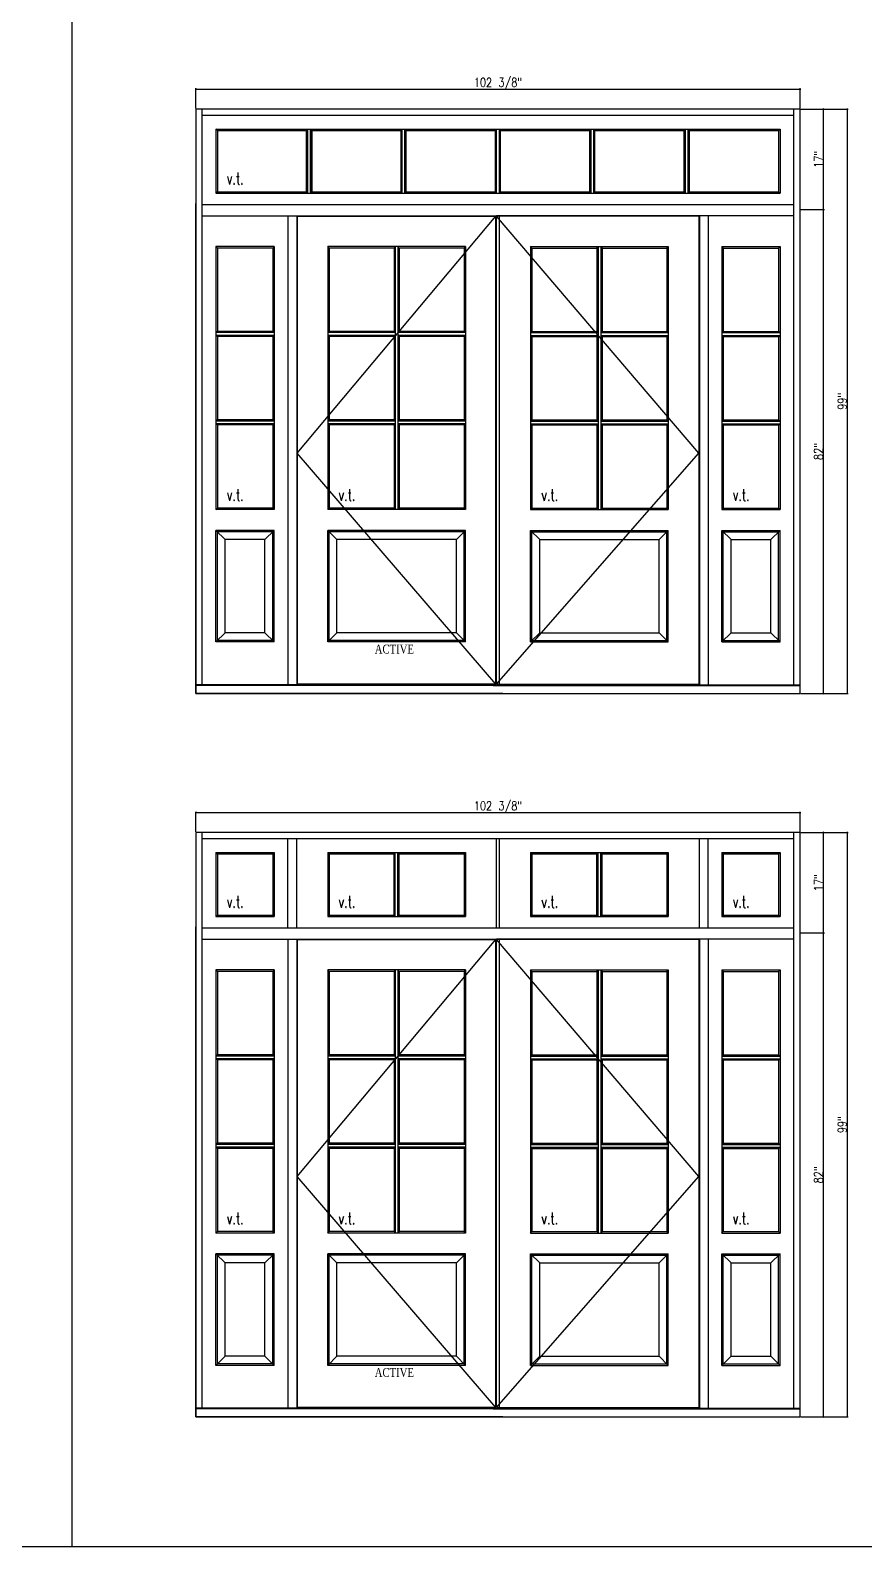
# Model space of a CAD drawing. Header units: inches. Extents: x 1985 to 11287, y 379 to 4336.
# Drawn here: x 8653 to 8794.3, y 3811.8 to 4068.7 of the extents above; entities that cross this region are included whole.
import ezdxf

# ---------------------------------------------------------------- set-up
doc = ezdxf.new("R2010")
doc.units = ezdxf.units.IN
doc.header["$MEASUREMENT"] = 0
doc.layers.get('0').update_dxf_attribs({"linetype": 'CONTINUOUS'})
doc.layers.get('Defpoints').update_dxf_attribs({"linetype": 'CONTINUOUS'})
for name, color, linetype in [('COTE1-1 99', 7, 'CONTINUOUS'), ('elevation 99', 7, 'CONTINUOUS'), ('opening side 99', 1, 'CONTINUOUS'), ('separation 99', 3, 'CONTINUOUS')]:
    doc.layers.add(name, color=color, linetype=linetype)
doc.styles.get("Standard").update_dxf_attribs({"font": 'txt.shx', "width": 0.8})
doc.styles.add('Times', font='times.ttf', dxfattribs={"width": 0.8})
doc.dimstyles.new('Elevation', dxfattribs={"dimscale": 2, "dimtxt": 0.75, "dimasz": 0.0625, "dimexe": 0.0625, "dimexo": 0.0625, "dimgap": 0.0625, "dimtad": 1, "dimdec": 5, "dimzin": 0, "dimdsep": 46, "dimlunit": 5, "dimtxsty": 'Standard', "dimblk1": 'OBLIQUE', "dimblk2": 'OBLIQUE', "dimsah": 1, "dimcen": 2, "dimdle": 0.0625, "dimclrd": 1, "dimclre": 1, "dimadec": 1, "dimazin": 0, "dimtfac": 0.375, "dimtdec": 5, "dimtmove": 0, "dimatfit": 3, "dimldrblk": 'OBLIQUE', "dimfxl": 1, "dimfrac": 2, "dimtolj": 1, "dimtzin": 0, "dimarcsym": 0})

# ---------------------------------------------------------------- blocks, each defined once
blk = doc.blocks.new('_OBLIQUE')
at = {"color": 0, "linetype": 'ByBlock'}
blk.add_line((-0.5, -0.5), (0.5, 0.5), dxfattribs=at)
blk = doc.blocks.new('*D411')
at = {"layer": 'COTE1-1 99', "color": 1, "lineweight": -2, "transparency": 16777216}
for p, q in [((8680.98, 4058.8), (8783.6, 4058.8)), ((8681.1, 4055.52), (8681.1, 4058.92)), ((8783.48, 4055.52), (8783.48, 4058.92))]:
    blk.add_line(p, q, dxfattribs=at)
at = {"layer": 'Defpoints', "color": 0, "transparency": 16777216}
for p in [(8783.48, 4058.8), (8681.1, 4055.39), (8783.48, 4055.39)]:
    blk.add_point(p, dxfattribs=at)
at = {"layer": 'COTE1-1 99', "color": 1, "lineweight": -2, "transparency": 16777216, "xscale": 0.125, "yscale": 0.125, "zscale": 0.125, "rotation": 180}
blk.add_blockref('_OBLIQUE', (8681.1, 4058.8), dxfattribs=at)
at = {"layer": 'COTE1-1 99', "color": 1, "lineweight": -2, "transparency": 16777216, "xscale": 0.125, "yscale": 0.125, "zscale": 0.125}
blk.add_blockref('_OBLIQUE', (8783.48, 4058.8), dxfattribs=at)
at = {"layer": 'COTE1-1 99', "color": 0, "transparency": 16777216, "insert": (8732.29, 4059.67), "char_height": 1.5, "attachment_point": 5}
blk.add_mtext('\\A1;102 3/8"', dxfattribs=at)
blk = doc.blocks.new('*D412')
at = {"layer": 'COTE1-1 99', "color": 1, "lineweight": -2, "transparency": 16777216}
for p, q in [((8783.6, 4055.39), (8787.6, 4055.39)), ((8787.48, 4038.27), (8787.48, 4055.52)), ((8783.6, 4038.39), (8787.6, 4038.39))]:
    blk.add_line(p, q, dxfattribs=at)
at = {"layer": 'Defpoints', "color": 0, "transparency": 16777216}
for p in [(8783.48, 4055.39), (8787.48, 4055.39), (8783.48, 4038.39)]:
    blk.add_point(p, dxfattribs=at)
at = {"layer": 'COTE1-1 99', "color": 1, "lineweight": -2, "transparency": 16777216, "xscale": 0.125, "yscale": 0.125, "zscale": 0.125}
for p, rotation in [((8787.48, 4055.39), 90), ((8787.48, 4038.39), 270)]:
    blk.add_blockref('_OBLIQUE', p, dxfattribs=dict(at, rotation=rotation))
at = {"layer": 'COTE1-1 99', "color": 0, "transparency": 16777216, "insert": (8786.6, 4046.89), "char_height": 1.5, "attachment_point": 5, "rotation": 90}
blk.add_mtext('\\A1;17"', dxfattribs=at)
blk = doc.blocks.new('*D413')
at = {"layer": 'COTE1-1 99', "color": 1, "lineweight": -2, "transparency": 16777216}
for p, q in [((8783.6, 4038.39), (8787.6, 4038.39)), ((8787.48, 3956.27), (8787.48, 4038.52)), ((8783.6, 3956.39), (8787.6, 3956.39))]:
    blk.add_line(p, q, dxfattribs=at)
at = {"layer": 'Defpoints', "color": 0, "transparency": 16777216}
for p in [(8783.48, 4038.39), (8787.48, 4038.39), (8783.48, 3956.39)]:
    blk.add_point(p, dxfattribs=at)
at = {"layer": 'COTE1-1 99', "color": 1, "lineweight": -2, "transparency": 16777216, "xscale": 0.125, "yscale": 0.125, "zscale": 0.125}
for p, rotation in [((8787.48, 4038.39), 90), ((8787.48, 3956.39), 270)]:
    blk.add_blockref('_OBLIQUE', p, dxfattribs=dict(at, rotation=rotation))
at = {"layer": 'COTE1-1 99', "color": 0, "transparency": 16777216, "insert": (8786.6, 3997.39), "char_height": 1.5, "attachment_point": 5, "rotation": 90}
blk.add_mtext('\\A1;82"', dxfattribs=at)
blk = doc.blocks.new('*D414')
at = {"layer": 'COTE1-1 99', "color": 1, "lineweight": -2, "transparency": 16777216}
for p, q in [((8783.6, 4055.39), (8791.62, 4055.39)), ((8791.5, 3956.27), (8791.5, 4055.52)), ((8783.6, 3956.39), (8791.62, 3956.39))]:
    blk.add_line(p, q, dxfattribs=at)
at = {"layer": 'Defpoints', "color": 0, "transparency": 16777216}
for p in [(8783.48, 4055.39), (8791.5, 4055.39), (8783.48, 3956.39)]:
    blk.add_point(p, dxfattribs=at)
at = {"layer": 'COTE1-1 99', "color": 1, "lineweight": -2, "transparency": 16777216, "xscale": 0.125, "yscale": 0.125, "zscale": 0.125}
for p, rotation in [((8791.5, 4055.39), 90), ((8791.5, 3956.39), 270)]:
    blk.add_blockref('_OBLIQUE', p, dxfattribs=dict(at, rotation=rotation))
at = {"layer": 'COTE1-1 99', "color": 0, "transparency": 16777216, "insert": (8790.62, 4005.89), "char_height": 1.5, "attachment_point": 5, "rotation": 90}
blk.add_mtext('\\A1;99"', dxfattribs=at)
blk = doc.blocks.new('*D491')
at = {"layer": 'COTE1-1 99', "color": 1, "lineweight": -2, "transparency": 16777216}
for p, q in [((8680.98, 3936.23), (8783.6, 3936.23)), ((8681.1, 3932.95), (8681.1, 3936.35)), ((8783.48, 3932.95), (8783.48, 3936.35))]:
    blk.add_line(p, q, dxfattribs=at)
at = {"layer": 'Defpoints', "color": 0, "transparency": 16777216}
for p in [(8783.48, 3936.23), (8681.1, 3932.82), (8783.48, 3932.82)]:
    blk.add_point(p, dxfattribs=at)
at = {"layer": 'COTE1-1 99', "color": 1, "lineweight": -2, "transparency": 16777216, "xscale": 0.125, "yscale": 0.125, "zscale": 0.125, "rotation": 180}
blk.add_blockref('_OBLIQUE', (8681.1, 3936.23), dxfattribs=at)
at = {"layer": 'COTE1-1 99', "color": 1, "lineweight": -2, "transparency": 16777216, "xscale": 0.125, "yscale": 0.125, "zscale": 0.125}
blk.add_blockref('_OBLIQUE', (8783.48, 3936.23), dxfattribs=at)
at = {"layer": 'COTE1-1 99', "color": 0, "transparency": 16777216, "insert": (8732.29, 3937.1), "char_height": 1.5, "attachment_point": 5}
blk.add_mtext('\\A1;102 3/8"', dxfattribs=at)
blk = doc.blocks.new('*D492')
at = {"layer": 'COTE1-1 99', "color": 1, "lineweight": -2, "transparency": 16777216}
for p, q in [((8783.6, 3932.82), (8787.6, 3932.82)), ((8787.48, 3915.7), (8787.48, 3932.95)), ((8783.6, 3915.82), (8787.6, 3915.82))]:
    blk.add_line(p, q, dxfattribs=at)
at = {"layer": 'Defpoints', "color": 0, "transparency": 16777216}
for p in [(8783.48, 3932.82), (8787.48, 3932.82), (8783.48, 3915.82)]:
    blk.add_point(p, dxfattribs=at)
at = {"layer": 'COTE1-1 99', "color": 1, "lineweight": -2, "transparency": 16777216, "xscale": 0.125, "yscale": 0.125, "zscale": 0.125}
for p, rotation in [((8787.48, 3932.82), 90), ((8787.48, 3915.82), 270)]:
    blk.add_blockref('_OBLIQUE', p, dxfattribs=dict(at, rotation=rotation))
at = {"layer": 'COTE1-1 99', "color": 0, "transparency": 16777216, "insert": (8786.6, 3924.32), "char_height": 1.5, "attachment_point": 5, "rotation": 90}
blk.add_mtext('\\A1;17"', dxfattribs=at)
blk = doc.blocks.new('*D493')
at = {"layer": 'COTE1-1 99', "color": 1, "lineweight": -2, "transparency": 16777216}
for p, q in [((8783.6, 3915.82), (8787.6, 3915.82)), ((8787.48, 3833.7), (8787.48, 3915.95)), ((8783.6, 3833.82), (8787.6, 3833.82))]:
    blk.add_line(p, q, dxfattribs=at)
at = {"layer": 'Defpoints', "color": 0, "transparency": 16777216}
for p in [(8783.48, 3915.82), (8787.48, 3915.82), (8783.48, 3833.82)]:
    blk.add_point(p, dxfattribs=at)
at = {"layer": 'COTE1-1 99', "color": 1, "lineweight": -2, "transparency": 16777216, "xscale": 0.125, "yscale": 0.125, "zscale": 0.125}
for p, rotation in [((8787.48, 3915.82), 90), ((8787.48, 3833.82), 270)]:
    blk.add_blockref('_OBLIQUE', p, dxfattribs=dict(at, rotation=rotation))
at = {"layer": 'COTE1-1 99', "color": 0, "transparency": 16777216, "insert": (8786.6, 3874.82), "char_height": 1.5, "attachment_point": 5, "rotation": 90}
blk.add_mtext('\\A1;82"', dxfattribs=at)
blk = doc.blocks.new('*D494')
at = {"layer": 'COTE1-1 99', "color": 1, "lineweight": -2, "transparency": 16777216}
for p, q in [((8783.6, 3932.82), (8791.62, 3932.82)), ((8791.5, 3833.7), (8791.5, 3932.95)), ((8783.6, 3833.82), (8791.62, 3833.82))]:
    blk.add_line(p, q, dxfattribs=at)
at = {"layer": 'Defpoints', "color": 0, "transparency": 16777216}
for p in [(8783.48, 3932.82), (8791.5, 3932.82), (8783.48, 3833.82)]:
    blk.add_point(p, dxfattribs=at)
at = {"layer": 'COTE1-1 99', "color": 1, "lineweight": -2, "transparency": 16777216, "xscale": 0.125, "yscale": 0.125, "zscale": 0.125}
for p, rotation in [((8791.5, 3932.82), 90), ((8791.5, 3833.82), 270)]:
    blk.add_blockref('_OBLIQUE', p, dxfattribs=dict(at, rotation=rotation))
at = {"layer": 'COTE1-1 99', "color": 0, "transparency": 16777216, "insert": (8790.62, 3883.32), "char_height": 1.5, "attachment_point": 5, "rotation": 90}
blk.add_mtext('\\A1;99"', dxfattribs=at)

msp = doc.modelspace()

# ---------------------------------------------------------------- linework, layer by layer
at = {"layer": 'elevation 99'}
for p, q in [((8681.10013, 4055.391934), (8681.10013, 3956.391934)), ((8783.47513, 4055.391934), (8681.10013, 4055.391934)), ((8682.16263, 3957.851463), (8682.16263, 4055.391934)), ((8782.41263, 4054.329434), (8682.16263, 4054.329434)), ((8782.41263, 3957.851463), (8782.41263, 4055.391934)), ((8783.47513, 3956.391934), (8783.47513, 4055.391934)), ((8684.724897, 4051.766912), (8684.483826, 4052.007983)), ((8684.483826, 4052.007983), (8700.521289, 4052.007983)), ((8684.483826, 4052.007983), (8684.483826, 4041.150858)), ((8684.724897, 4051.766912), (8695.13128, 4051.766912)), ((8684.724897, 4051.766912), (8684.724897, 4041.391929)), ((8695.13128, 4051.766912), (8699.850489, 4051.766912)), ((8699.850489, 4051.766912), (8700.054689, 4052.007983)), ((8699.850489, 4041.391929), (8699.850489, 4051.766912)), ((8700.054689, 4041.150858), (8700.054689, 4052.007983)), ((8700.484417, 4052.007983), (8711.341443, 4052.007983)), ((8700.521289, 4052.007983), (8700.725489, 4051.766912)), ((8700.521289, 4041.150858), (8700.521289, 4052.007983)), ((8700.725489, 4051.766912), (8700.725489, 4041.391929)), ((8700.725489, 4051.766912), (8711.100372, 4051.766912)), ((8700.725489, 4041.391929), (8700.725489, 4051.766912)), ((8711.100372, 4051.766912), (8715.85058, 4051.766912)), ((8711.341443, 4052.007983), (8752.640317, 4052.007983)), ((8715.85058, 4051.766912), (8716.05478, 4052.007983)), ((8715.85058, 4041.391929), (8715.85058, 4051.766912)), ((8716.05478, 4041.150858), (8716.05478, 4052.007983)), ((8716.52138, 4041.150858), (8716.52138, 4052.007983)), ((8716.52138, 4052.007983), (8716.72558, 4051.766912)), ((8716.72558, 4041.391929), (8716.72558, 4051.766912)), ((8716.72558, 4051.766912), (8731.85013, 4051.766912)), ((8731.85013, 4051.766912), (8732.05433, 4052.007983)), ((8731.85013, 4041.391929), (8731.85013, 4051.766912)), ((8732.05433, 4041.150858), (8732.05433, 4052.007983)), ((8732.72513, 4051.766912), (8732.52093, 4052.007983)), ((8732.52093, 4041.150858), (8732.52093, 4052.007983)), ((8732.72513, 4051.766912), (8747.85018, 4051.766912)), ((8732.72513, 4041.391929), (8732.72513, 4051.766912)), ((8747.85018, 4051.766912), (8748.05438, 4052.007983)), ((8747.85018, 4041.391929), (8747.85018, 4051.766912)), ((8748.05438, 4041.150858), (8748.05438, 4052.007983)), ((8748.52098, 4041.150858), (8748.52098, 4052.007983)), ((8748.72518, 4051.766912), (8748.52098, 4052.007983)), ((8748.72518, 4041.391929), (8748.72518, 4051.766912)), ((8748.72518, 4051.766912), (8752.881389, 4051.766912)), ((8752.640317, 4052.007983), (8764.091343, 4052.007983)), ((8752.881389, 4051.766912), (8763.850272, 4051.766912)), ((8763.850272, 4051.766912), (8764.054472, 4052.007983)), ((8763.850272, 4051.766912), (8763.850272, 4041.391929)), ((8763.850272, 4041.391929), (8763.850272, 4051.766912)), ((8764.054472, 4041.150858), (8764.054472, 4052.007983)), ((8764.091343, 4052.007983), (8780.091435, 4052.007983)), ((8764.725272, 4051.766912), (8764.521072, 4052.007983)), ((8764.521072, 4041.150858), (8764.521072, 4052.007983)), ((8764.725272, 4051.766912), (8768.94398, 4051.766912)), ((8764.725272, 4041.391929), (8764.725272, 4051.766912)), ((8768.94398, 4051.766912), (8779.850363, 4051.766912)), ((8779.850363, 4051.766912), (8780.091435, 4052.007983)), ((8779.850363, 4051.766912), (8779.850363, 4041.391929)), ((8780.091435, 4052.007983), (8780.091435, 4041.150858)), ((8681.10013, 3956.391934), (8681.10013, 4039.391934)), ((8682.16263, 4039.226471), (8782.41263, 4039.226471)), ((8684.724897, 4041.391929), (8684.483826, 4041.150858)), ((8684.483826, 4041.150858), (8700.521289, 4041.150858)), ((8684.724897, 4041.391929), (8695.13128, 4041.391929)), ((8695.13128, 4041.391929), (8699.850489, 4041.391929)), ((8699.850489, 4041.391929), (8700.054689, 4041.150858)), ((8700.484417, 4041.150858), (8711.341443, 4041.150858)), ((8700.521289, 4041.150858), (8700.725489, 4041.391929)), ((8700.725489, 4041.391929), (8711.100372, 4041.391929)), ((8711.100372, 4041.391929), (8715.85058, 4041.391929)), ((8711.341443, 4041.150858), (8752.640317, 4041.150858)), ((8715.85058, 4041.391929), (8716.05478, 4041.150858)), ((8716.52138, 4041.150858), (8716.72558, 4041.391929)), ((8716.72558, 4041.391929), (8731.85013, 4041.391929)), ((8731.85013, 4041.391929), (8732.05433, 4041.150858)), ((8732.52093, 4041.150858), (8732.72513, 4041.391929)), ((8732.72513, 4041.391929), (8747.85018, 4041.391929)), ((8747.85018, 4041.391929), (8748.05438, 4041.150858)), ((8748.52098, 4041.150858), (8748.72518, 4041.391929)), ((8748.72518, 4041.391929), (8752.881389, 4041.391929)), ((8752.640317, 4041.150858), (8764.091343, 4041.150858)), ((8752.881389, 4041.391929), (8763.850272, 4041.391929)), ((8763.850272, 4041.391929), (8764.054472, 4041.150858)), ((8764.091343, 4041.150858), (8780.091435, 4041.150858)), ((8764.521072, 4041.150858), (8764.725272, 4041.391929)), ((8764.725272, 4041.391929), (8768.94398, 4041.391929)), ((8768.94398, 4041.391929), (8779.850363, 4041.391929)), ((8779.850363, 4041.391929), (8780.091435, 4041.150858)), ((8682.16263, 4037.329434), (8696.10013, 4037.329434)), ((8696.10013, 4037.329434), (8732.03763, 4037.329434)), ((8696.66263, 4037.329434), (8696.66263, 3957.851463)), ((8698.16263, 4037.329434), (8698.16263, 3957.851463)), ((8698.25633, 4037.235734), (8731.94393, 4037.235734)), ((8698.25633, 4037.235734), (8698.25633, 3957.982405)), ((8731.94393, 3957.982455), (8731.94393, 4037.235734)), ((8768.47513, 4037.329434), (8732.03763, 4037.329434)), ((8766.31893, 4037.235734), (8732.03768, 4037.235734)), ((8732.03768, 3957.982455), (8732.03768, 4037.235734)), ((8732.53768, 3957.982455), (8732.53768, 4037.235734)), ((8766.31893, 4037.235734), (8766.31893, 3957.982405)), ((8766.41263, 4037.329434), (8766.41263, 3957.851463)), ((8767.91263, 4037.329434), (8767.91263, 3957.851463)), ((8782.41263, 4037.329434), (8768.47513, 4037.329434)), ((8684.484017, 4032.097257), (8684.484017, 3987.530262)), ((8694.341243, 4032.097257), (8684.484017, 4032.097257)), ((8684.725089, 4031.829385), (8684.484017, 4032.097257)), ((8684.725089, 4031.829385), (8684.725089, 4017.725885)), ((8694.100172, 4031.829385), (8684.725089, 4031.829385)), ((8694.341243, 4032.097257), (8694.100172, 4031.829385)), ((8694.100172, 4031.829385), (8694.100172, 4017.725885)), ((8694.341243, 4032.097257), (8694.341243, 3987.530262)), ((8703.662615, 4031.829385), (8703.421544, 4032.097257)), ((8726.778717, 4032.097257), (8703.421544, 4032.097257)), ((8703.421544, 4032.097257), (8703.421544, 3987.530262)), ((8714.66263, 4031.829385), (8703.662615, 4031.829385)), ((8703.662615, 4031.829385), (8703.662615, 4017.725885)), ((8714.86683, 4032.097257), (8714.66263, 4031.829385)), ((8714.66263, 4031.829385), (8714.66263, 4017.725885)), ((8714.86683, 4032.097257), (8714.86683, 3987.530262)), ((8715.53763, 4031.829385), (8715.33343, 4032.097257)), ((8715.33343, 4032.097257), (8715.33343, 3987.530262)), ((8715.53763, 4031.829385), (8715.53763, 4017.725885)), ((8726.537645, 4031.829385), (8715.53763, 4031.829385)), ((8726.537645, 4031.829385), (8726.778717, 4032.097257)), ((8726.537645, 4031.829385), (8726.537645, 4017.725885)), ((8726.778717, 4032.097257), (8726.778717, 3987.530262)), ((8737.796544, 4032.097257), (8737.796544, 3987.530262)), ((8737.796544, 4032.097257), (8761.153717, 4032.097257)), ((8738.037615, 4031.829385), (8737.796544, 4032.097257)), ((8738.037615, 4031.829385), (8738.037615, 4017.725885)), ((8738.037615, 4031.829385), (8749.03763, 4031.829385)), ((8749.03763, 4031.829385), (8749.24183, 4032.097257)), ((8749.03763, 4031.829385), (8749.03763, 4017.725885)), ((8749.24183, 4032.097257), (8749.24183, 3987.530262)), ((8749.70843, 4032.097257), (8749.70843, 3987.530262)), ((8749.70843, 4032.097257), (8749.91263, 4031.829385)), ((8749.91263, 4031.829385), (8749.91263, 4017.725885)), ((8749.91263, 4031.829385), (8760.912645, 4031.829385)), ((8760.912645, 4031.829385), (8761.153717, 4032.097257)), ((8760.912645, 4031.829385), (8760.912645, 4017.725885)), ((8761.153717, 4032.097257), (8761.153717, 3987.530262)), ((8770.234017, 4032.097257), (8770.475089, 4031.829385)), ((8770.234017, 4032.097257), (8780.091243, 4032.097257)), ((8770.234017, 4032.097257), (8770.234017, 3987.530262)), ((8770.475089, 4031.829385), (8779.850172, 4031.829385)), ((8770.475089, 4031.829385), (8770.475089, 4017.725885)), ((8779.850172, 4031.829385), (8780.091243, 4032.097257)), ((8779.850172, 4031.829385), (8779.850172, 4017.725885)), ((8780.091243, 4032.097257), (8780.091243, 3987.530262)), ((8684.725089, 4017.725885), (8684.484017, 4017.521685)), ((8694.341243, 4017.521685), (8684.484017, 4017.521685)), ((8694.341243, 4017.055085), (8684.484017, 4017.055085)), ((8684.725089, 4016.850885), (8684.484017, 4017.055085)), ((8694.100172, 4017.725885), (8684.725089, 4017.725885)), ((8694.100172, 4016.850885), (8684.725089, 4016.850885)), ((8684.725089, 4016.850885), (8684.725089, 4002.747385)), ((8694.100172, 4017.725885), (8694.341243, 4017.521685)), ((8694.341243, 4017.055085), (8694.100172, 4016.850885)), ((8694.100172, 4016.850885), (8694.100172, 4002.747385)), ((8703.662615, 4017.725885), (8703.421544, 4017.521685)), ((8714.86683, 4017.521685), (8703.421544, 4017.521685)), ((8714.86683, 4017.055085), (8703.421544, 4017.055085)), ((8703.662615, 4016.850885), (8703.421544, 4017.055085)), ((8714.66263, 4017.725885), (8703.662615, 4017.725885)), ((8714.66263, 4016.850885), (8703.662615, 4016.850885)), ((8703.662615, 4016.850885), (8703.662615, 4002.747385)), ((8714.66263, 4017.725885), (8714.86683, 4017.521685)), ((8714.66263, 4016.850885), (8714.86683, 4017.055085)), ((8714.66263, 4016.850885), (8714.66263, 4002.747385)), ((8715.53763, 4017.725885), (8715.33343, 4017.521685)), ((8726.778717, 4017.521685), (8715.33343, 4017.521685)), ((8715.53763, 4016.850885), (8715.33343, 4017.055085)), ((8726.778717, 4017.055085), (8715.33343, 4017.055085)), ((8726.537645, 4017.725885), (8715.53763, 4017.725885)), ((8715.53763, 4016.850885), (8715.53763, 4002.747385)), ((8726.537645, 4016.850885), (8715.53763, 4016.850885)), ((8726.537645, 4017.725885), (8726.778717, 4017.521685)), ((8726.537645, 4016.850885), (8726.778717, 4017.055085)), ((8726.537645, 4016.850885), (8726.537645, 4002.747385)), ((8738.037615, 4017.725885), (8737.796544, 4017.521685)), ((8737.796544, 4017.521685), (8749.24183, 4017.521685)), ((8737.796544, 4017.055085), (8749.24183, 4017.055085)), ((8738.037615, 4016.850885), (8737.796544, 4017.055085)), ((8738.037615, 4017.725885), (8749.03763, 4017.725885)), ((8738.037615, 4016.850885), (8749.03763, 4016.850885)), ((8738.037615, 4016.850885), (8738.037615, 4002.747385)), ((8749.03763, 4017.725885), (8749.24183, 4017.521685)), ((8749.03763, 4016.850885), (8749.24183, 4017.055085)), ((8749.03763, 4016.850885), (8749.03763, 4002.747385)), ((8749.91263, 4017.725885), (8749.70843, 4017.521685)), ((8749.70843, 4017.521685), (8761.153717, 4017.521685)), ((8749.91263, 4016.850885), (8749.70843, 4017.055085)), ((8749.70843, 4017.055085), (8761.153717, 4017.055085)), ((8749.91263, 4017.725885), (8760.912645, 4017.725885)), ((8749.91263, 4016.850885), (8760.912645, 4016.850885)), ((8749.91263, 4016.850885), (8749.91263, 4002.747385)), ((8760.912645, 4017.725885), (8761.153717, 4017.521685)), ((8760.912645, 4016.850885), (8761.153717, 4017.055085)), ((8760.912645, 4016.850885), (8760.912645, 4002.747385)), ((8770.475089, 4017.725885), (8770.234017, 4017.521685)), ((8770.234017, 4017.521685), (8780.091243, 4017.521685)), ((8770.234017, 4017.055085), (8770.475089, 4016.850885)), ((8770.234017, 4017.055085), (8780.091243, 4017.055085)), ((8770.475089, 4017.725885), (8779.850172, 4017.725885)), ((8770.475089, 4016.850885), (8770.475089, 4002.747385)), ((8770.475089, 4016.850885), (8779.850172, 4016.850885)), ((8779.850172, 4017.725885), (8780.091243, 4017.521685)), ((8779.850172, 4016.850885), (8780.091243, 4017.055085)), ((8779.850172, 4016.850885), (8779.850172, 4002.747385)), ((8684.725089, 4002.747385), (8684.484017, 4002.543185)), ((8694.341243, 4002.543185), (8684.484017, 4002.543185)), ((8694.341243, 4002.081034), (8684.484017, 4002.081034)), ((8684.725089, 4001.876834), (8684.484017, 4002.081034)), ((8694.100172, 4002.747385), (8684.725089, 4002.747385)), ((8694.100172, 4001.876834), (8684.725089, 4001.876834)), ((8684.725089, 4001.876834), (8684.725089, 3987.771334)), ((8694.341243, 4002.543185), (8694.100172, 4002.747385)), ((8694.100172, 4001.876834), (8694.341243, 4002.081034)), ((8694.100172, 4001.876834), (8694.100172, 3987.771334)), ((8703.662615, 4002.747385), (8703.421544, 4002.543185)), ((8714.86683, 4002.543185), (8703.421544, 4002.543185)), ((8714.86683, 4002.081034), (8703.421544, 4002.081034)), ((8703.662615, 4001.876834), (8703.421544, 4002.081034)), ((8714.66263, 4002.747385), (8703.662615, 4002.747385)), ((8714.66263, 4001.876834), (8703.662615, 4001.876834)), ((8703.662615, 4001.876834), (8703.662615, 3987.771334)), ((8714.66263, 4001.876834), (8714.66263, 3987.771334)), ((8726.778717, 4002.543185), (8715.33343, 4002.543185)), ((8726.778717, 4002.081034), (8715.33343, 4002.081034)), ((8726.537645, 4002.747385), (8715.53763, 4002.747385)), ((8715.53763, 4001.876834), (8715.53763, 3987.771334)), ((8726.537645, 4001.876834), (8715.53763, 4001.876834)), ((8726.537645, 4002.747385), (8726.778717, 4002.543185)), ((8726.537645, 4001.876834), (8726.537645, 3987.771334)), ((8738.037615, 4002.747385), (8737.796544, 4002.543185)), ((8737.796544, 4002.543185), (8749.24183, 4002.543185)), ((8737.796544, 4002.081034), (8749.24183, 4002.081034)), ((8738.037615, 4002.747385), (8749.03763, 4002.747385)), ((8738.037615, 4001.876834), (8749.03763, 4001.876834)), ((8738.037615, 4001.876834), (8738.037615, 3987.771334)), ((8749.03763, 4001.876834), (8749.03763, 3987.771334)), ((8749.70843, 4002.543185), (8761.153717, 4002.543185)), ((8749.70843, 4002.081034), (8761.153717, 4002.081034)), ((8749.91263, 4002.747385), (8760.912645, 4002.747385)), ((8749.91263, 4001.876834), (8749.91263, 3987.771334)), ((8749.91263, 4001.876834), (8760.912645, 4001.876834)), ((8760.912645, 4002.747385), (8761.153717, 4002.543185)), ((8760.912645, 4001.876834), (8761.153717, 4002.081034)), ((8760.912645, 4001.876834), (8760.912645, 3987.771334)), ((8770.234017, 4002.543185), (8770.475089, 4002.747385)), ((8770.234017, 4002.543185), (8780.091243, 4002.543185)), ((8770.475089, 4001.876834), (8770.234017, 4002.081034)), ((8770.234017, 4002.081034), (8780.091243, 4002.081034)), ((8770.475089, 4002.747385), (8779.850172, 4002.747385)), ((8770.475089, 4001.876834), (8770.475089, 3987.771334)), ((8770.475089, 4001.876834), (8779.850172, 4001.876834)), ((8779.850172, 4002.747385), (8780.091243, 4002.543185)), ((8779.850172, 4001.876834), (8780.091243, 4002.081034)), ((8779.850172, 4001.876834), (8779.850172, 3987.771334)), ((8684.484017, 3987.530262), (8684.725089, 3987.771334)), ((8694.341243, 3987.530262), (8684.484017, 3987.530262)), ((8694.100172, 3987.771334), (8684.725089, 3987.771334)), ((8694.341243, 3987.530262), (8694.100172, 3987.771334)), ((8703.421544, 3987.530262), (8703.662615, 3987.771334)), ((8726.778717, 3987.530262), (8703.421544, 3987.530262)), ((8714.66263, 3987.771334), (8703.662615, 3987.771334)), ((8714.66263, 3987.771334), (8714.86683, 3987.530262)), ((8715.53763, 3987.771334), (8715.33343, 3987.530262)), ((8726.537645, 3987.771334), (8715.53763, 3987.771334)), ((8726.778717, 3987.530262), (8726.537645, 3987.771334)), ((8737.796544, 3987.530262), (8738.037615, 3987.771334)), ((8737.796544, 3987.530262), (8761.153717, 3987.530262)), ((8738.037615, 3987.771334), (8749.03763, 3987.771334)), ((8749.03763, 3987.771334), (8749.24183, 3987.530262)), ((8749.91263, 3987.771334), (8749.70843, 3987.530262)), ((8749.91263, 3987.771334), (8760.912645, 3987.771334)), ((8761.153717, 3987.530262), (8760.912645, 3987.771334)), ((8770.234017, 3987.530262), (8770.475089, 3987.771334)), ((8770.234017, 3987.530262), (8780.091243, 3987.530262)), ((8770.475089, 3987.771334), (8779.850172, 3987.771334)), ((8780.091243, 3987.530262), (8779.850172, 3987.771334)), ((8684.484017, 3965.110348), (8684.484017, 3984.012405)), ((8686.037589, 3982.458784), (8684.484017, 3984.012405)), ((8694.341243, 3984.012405), (8684.484017, 3984.012405)), ((8684.725089, 3965.351419), (8684.725089, 3983.771284)), ((8694.100172, 3983.771284), (8684.725089, 3983.771284)), ((8686.037589, 3966.663919), (8686.037589, 3982.458784)), ((8692.787672, 3982.458784), (8686.037589, 3982.458784)), ((8692.787672, 3982.458784), (8694.341243, 3984.012405)), ((8692.787672, 3966.663919), (8692.787672, 3982.458784)), ((8694.100172, 3965.351419), (8694.100172, 3983.771284)), ((8694.341243, 3965.110348), (8694.341243, 3984.012405)), ((8726.778776, 3984.012405), (8703.4215, 3984.012405)), ((8703.4215, 3965.110348), (8703.4215, 3984.012405)), ((8703.4215, 3984.012405), (8704.975071, 3982.458784)), ((8726.537704, 3983.771284), (8703.662571, 3983.771284)), ((8703.662571, 3965.351419), (8703.662571, 3983.771284)), ((8725.225204, 3982.458784), (8704.975071, 3982.458784)), ((8704.975071, 3966.663919), (8704.975071, 3982.458784)), ((8725.225204, 3982.458784), (8726.778776, 3984.012405)), ((8725.225204, 3966.663919), (8725.225204, 3982.458784)), ((8726.537704, 3965.351419), (8726.537704, 3983.771284)), ((8726.778776, 3965.110348), (8726.778776, 3984.012405)), ((8739.350056, 3982.458784), (8737.796485, 3984.012405)), ((8737.796485, 3965.110348), (8737.796485, 3984.012405)), ((8737.796485, 3984.012405), (8761.153761, 3984.012405)), ((8738.037556, 3965.351419), (8738.037556, 3983.771284)), ((8738.037556, 3983.771284), (8760.912689, 3983.771284)), ((8739.350056, 3966.663919), (8739.350056, 3982.458784)), ((8739.350056, 3982.458784), (8759.600189, 3982.458784)), ((8761.153761, 3984.012405), (8759.600189, 3982.458784)), ((8759.600189, 3966.663919), (8759.600189, 3982.458784)), ((8760.912689, 3965.351419), (8760.912689, 3983.771284)), ((8761.153761, 3965.110348), (8761.153761, 3984.012405)), ((8770.234017, 3984.012405), (8780.091243, 3984.012405)), ((8771.787589, 3982.458784), (8770.234017, 3984.012405)), ((8770.234017, 3965.110348), (8770.234017, 3984.012405)), ((8770.475089, 3983.771284), (8779.850172, 3983.771284)), ((8770.475089, 3965.351419), (8770.475089, 3983.771284)), ((8771.787589, 3982.458784), (8778.537672, 3982.458784)), ((8771.787589, 3966.663919), (8771.787589, 3982.458784)), ((8778.537672, 3982.458784), (8780.091243, 3984.012405)), ((8778.537672, 3966.663919), (8778.537672, 3982.458784)), ((8779.850172, 3965.351419), (8779.850172, 3983.771284)), ((8780.091243, 3965.110348), (8780.091243, 3984.012405)), ((8686.037589, 3966.663919), (8684.484017, 3965.110348)), ((8694.341243, 3965.110348), (8684.484017, 3965.110348)), ((8694.100172, 3965.351419), (8684.725089, 3965.351419)), ((8692.787672, 3966.663919), (8686.037589, 3966.663919)), ((8694.341243, 3965.110348), (8692.787672, 3966.663919)), ((8703.4215, 3965.110348), (8704.975071, 3966.663919)), ((8726.778776, 3965.110348), (8703.4215, 3965.110348)), ((8726.537704, 3965.351419), (8703.662571, 3965.351419)), ((8725.225204, 3966.663919), (8704.975071, 3966.663919)), ((8726.778776, 3965.110348), (8725.225204, 3966.663919)), ((8737.796485, 3965.110348), (8739.350056, 3966.663919)), ((8737.796485, 3965.110348), (8761.153761, 3965.110348)), ((8738.037556, 3965.351419), (8760.912689, 3965.351419)), ((8739.350056, 3966.663919), (8759.600189, 3966.663919)), ((8761.153761, 3965.110348), (8759.600189, 3966.663919)), ((8770.234017, 3965.110348), (8771.787589, 3966.663919)), ((8770.234017, 3965.110348), (8780.091243, 3965.110348)), ((8770.475089, 3965.351419), (8779.850172, 3965.351419)), ((8771.787589, 3966.663919), (8778.537672, 3966.663919)), ((8778.537672, 3966.663919), (8780.091243, 3965.110348)), ((8682.16263, 3957.851463), (8681.10013, 3957.851463)), ((8733.10013, 3957.735634), (8681.10013, 3957.735634)), ((8698.16263, 3957.851463), (8682.16263, 3957.851463)), ((8731.94393, 3957.982405), (8698.25633, 3957.982405)), ((8731.47513, 3957.735634), (8783.47513, 3957.735634)), ((8732.03768, 3957.982405), (8766.31893, 3957.982405)), ((8766.41263, 3957.851463), (8782.41263, 3957.851463)), ((8782.41263, 3957.851463), (8783.47513, 3957.851463)), ((8733.10013, 3956.391934), (8681.10013, 3956.391934)), ((8681.10013, 3956.391934), (8783.47513, 3956.391934)), ((8681.10013, 3956.391934), (8783.47513, 3956.391934)), ((8731.47513, 3956.391934), (8783.47513, 3956.391934)), ((8681.10013, 3932.821778), (8681.10013, 3833.821778)), ((8783.47513, 3932.821778), (8681.10013, 3932.821778)), ((8682.16263, 3835.281307), (8682.16263, 3932.821778)), ((8782.41263, 3931.759278), (8682.16263, 3931.759278)), ((8696.66263, 3916.656315), (8696.66263, 3931.759278)), ((8698.16263, 3916.656315), (8698.16263, 3931.759278)), ((8732.03758, 3916.656315), (8732.03758, 3931.759278)), ((8732.53758, 3916.656315), (8732.53758, 3931.759278)), ((8766.41263, 3916.656315), (8766.41263, 3931.759278)), ((8767.91263, 3916.656315), (8767.91263, 3931.759278)), ((8782.41263, 3835.281307), (8782.41263, 3932.821778)), ((8783.47513, 3833.821778), (8783.47513, 3932.821778)), ((8684.484017, 3929.437827), (8684.484017, 3918.580702)), ((8684.484017, 3929.437827), (8694.341243, 3929.437827)), ((8684.484017, 3929.437827), (8684.725089, 3929.196756)), ((8684.725089, 3929.196756), (8684.725089, 3918.821773)), ((8684.725089, 3929.196756), (8694.100172, 3929.196756)), ((8694.100172, 3929.196756), (8694.341243, 3929.437827)), ((8694.100172, 3929.196756), (8694.100172, 3918.821773)), ((8694.341243, 3929.437827), (8694.341243, 3918.580702)), ((8703.422444, 3929.437827), (8726.777817, 3929.437827)), ((8703.422444, 3929.437827), (8703.422444, 3918.580702)), ((8703.422444, 3929.437827), (8703.663515, 3929.196756)), ((8703.663515, 3929.196756), (8714.66263, 3929.196756)), ((8703.663515, 3929.196756), (8703.663515, 3918.821773)), ((8714.66263, 3929.196756), (8714.86683, 3929.437827)), ((8714.66263, 3918.821773), (8714.66263, 3929.196756)), ((8714.86683, 3918.580702), (8714.86683, 3929.437827)), ((8715.53763, 3929.196756), (8715.33343, 3929.437827)), ((8715.33343, 3918.580702), (8715.33343, 3929.437827)), ((8715.53763, 3929.196756), (8726.536745, 3929.196756)), ((8715.53763, 3918.821773), (8715.53763, 3929.196756)), ((8726.536745, 3929.196756), (8726.777817, 3929.437827)), ((8726.536745, 3929.196756), (8726.536745, 3918.821773)), ((8726.777817, 3929.437827), (8726.777817, 3918.580702)), ((8737.797444, 3929.437827), (8761.152817, 3929.437827)), ((8737.797444, 3929.437827), (8737.797444, 3918.580702)), ((8737.797444, 3929.437827), (8738.038515, 3929.196756)), ((8738.038515, 3929.196756), (8749.03763, 3929.196756)), ((8738.038515, 3929.196756), (8738.038515, 3918.821773)), ((8749.03763, 3929.196756), (8749.24183, 3929.437827)), ((8749.03763, 3918.821773), (8749.03763, 3929.196756)), ((8749.24183, 3918.580702), (8749.24183, 3929.437827)), ((8749.91263, 3929.196756), (8749.70843, 3929.437827)), ((8749.70843, 3918.580702), (8749.70843, 3929.437827)), ((8749.91263, 3929.196756), (8760.911745, 3929.196756)), ((8749.91263, 3918.821773), (8749.91263, 3929.196756)), ((8760.911745, 3929.196756), (8761.152817, 3929.437827)), ((8760.911745, 3929.196756), (8760.911745, 3918.821773)), ((8761.152817, 3929.437827), (8761.152817, 3918.580702)), ((8770.234017, 3929.437827), (8780.091243, 3929.437827)), ((8770.234017, 3929.437827), (8770.234017, 3918.580702)), ((8770.234017, 3929.437827), (8770.475089, 3929.196756)), ((8770.475089, 3929.196756), (8779.850172, 3929.196756)), ((8770.475089, 3929.196756), (8770.475089, 3918.821773)), ((8779.850172, 3929.196756), (8780.091243, 3929.437827)), ((8779.850172, 3929.196756), (8779.850172, 3918.821773)), ((8780.091243, 3929.437827), (8780.091243, 3918.580702)), ((8684.484017, 3918.580702), (8684.725089, 3918.821773)), ((8684.484017, 3918.580702), (8694.341243, 3918.580702)), ((8684.725089, 3918.821773), (8694.100172, 3918.821773)), ((8694.341243, 3918.580702), (8694.100172, 3918.821773)), ((8703.422444, 3918.580702), (8703.663515, 3918.821773)), ((8703.422444, 3918.580702), (8726.777817, 3918.580702)), ((8703.657038, 3918.821773), (8714.66263, 3918.821773)), ((8714.66263, 3918.821773), (8714.86683, 3918.580702)), ((8715.33343, 3918.580702), (8715.53763, 3918.821773)), ((8715.53763, 3918.821773), (8726.536745, 3918.821773)), ((8726.777817, 3918.580702), (8726.536745, 3918.821773)), ((8737.797444, 3918.580702), (8738.038515, 3918.821773)), ((8737.797444, 3918.580702), (8761.152817, 3918.580702)), ((8738.032038, 3918.821773), (8749.03763, 3918.821773)), ((8749.03763, 3918.821773), (8749.24183, 3918.580702)), ((8749.70843, 3918.580702), (8749.91263, 3918.821773)), ((8749.91263, 3918.821773), (8760.911745, 3918.821773)), ((8761.152817, 3918.580702), (8760.911745, 3918.821773)), ((8770.234017, 3918.580702), (8770.475089, 3918.821773)), ((8770.234017, 3918.580702), (8780.091243, 3918.580702)), ((8770.475089, 3918.821773), (8779.850172, 3918.821773)), ((8780.091243, 3918.580702), (8779.850172, 3918.821773)), ((8681.10013, 3833.821778), (8681.10013, 3916.821778)), ((8682.16263, 3916.656315), (8782.41263, 3916.656315)), ((8682.16263, 3914.759278), (8696.10013, 3914.759278)), ((8696.10013, 3914.759278), (8732.03763, 3914.759278)), ((8696.66263, 3914.759278), (8696.66263, 3835.281307)), ((8698.16263, 3914.759278), (8698.16263, 3835.281307)), ((8698.25633, 3914.665578), (8731.94393, 3914.665578)), ((8698.25633, 3914.665578), (8698.25633, 3835.412249)), ((8731.94393, 3835.412299), (8731.94393, 3914.665578)), ((8768.47513, 3914.759278), (8732.03763, 3914.759278)), ((8766.31893, 3914.665578), (8732.03768, 3914.665578)), ((8732.03768, 3835.412299), (8732.03768, 3914.665578)), ((8732.53768, 3835.412299), (8732.53768, 3914.665578)), ((8766.31893, 3914.665578), (8766.31893, 3835.412249)), ((8766.41263, 3914.759278), (8766.41263, 3835.281307)), ((8767.91263, 3914.759278), (8767.91263, 3835.281307)), ((8782.41263, 3914.759278), (8768.47513, 3914.759278)), ((8684.484017, 3909.527101), (8684.484017, 3864.960106)), ((8694.341243, 3909.527101), (8684.484017, 3909.527101)), ((8684.725089, 3909.259229), (8684.484017, 3909.527101)), ((8684.725089, 3909.259229), (8684.725089, 3895.155729)), ((8694.100172, 3909.259229), (8684.725089, 3909.259229)), ((8694.341243, 3909.527101), (8694.100172, 3909.259229)), ((8694.100172, 3909.259229), (8694.100172, 3895.155729)), ((8694.341243, 3909.527101), (8694.341243, 3864.960106)), ((8703.662615, 3909.259229), (8703.421544, 3909.527101)), ((8726.778717, 3909.527101), (8703.421544, 3909.527101)), ((8703.421544, 3909.527101), (8703.421544, 3864.960106)), ((8714.66263, 3909.259229), (8703.662615, 3909.259229)), ((8703.662615, 3909.259229), (8703.662615, 3895.155729)), ((8714.86683, 3909.527101), (8714.66263, 3909.259229)), ((8714.66263, 3909.259229), (8714.66263, 3895.155729)), ((8714.86683, 3909.527101), (8714.86683, 3864.960106)), ((8715.53763, 3909.259229), (8715.33343, 3909.527101)), ((8715.33343, 3909.527101), (8715.33343, 3864.960106)), ((8715.53763, 3909.259229), (8715.53763, 3895.155729)), ((8726.537645, 3909.259229), (8715.53763, 3909.259229)), ((8726.537645, 3909.259229), (8726.778717, 3909.527101)), ((8726.537645, 3909.259229), (8726.537645, 3895.155729)), ((8726.778717, 3909.527101), (8726.778717, 3864.960106)), ((8737.796544, 3909.527101), (8737.796544, 3864.960106)), ((8737.796544, 3909.527101), (8761.153717, 3909.527101)), ((8738.037615, 3909.259229), (8737.796544, 3909.527101)), ((8738.037615, 3909.259229), (8738.037615, 3895.155729)), ((8738.037615, 3909.259229), (8749.03763, 3909.259229)), ((8749.03763, 3909.259229), (8749.24183, 3909.527101)), ((8749.03763, 3909.259229), (8749.03763, 3895.155729)), ((8749.24183, 3909.527101), (8749.24183, 3864.960106)), ((8749.70843, 3909.527101), (8749.70843, 3864.960106)), ((8749.70843, 3909.527101), (8749.91263, 3909.259229)), ((8749.91263, 3909.259229), (8749.91263, 3895.155729)), ((8749.91263, 3909.259229), (8760.912645, 3909.259229)), ((8760.912645, 3909.259229), (8761.153717, 3909.527101)), ((8760.912645, 3909.259229), (8760.912645, 3895.155729)), ((8761.153717, 3909.527101), (8761.153717, 3864.960106)), ((8770.234017, 3909.527101), (8770.475089, 3909.259229)), ((8770.234017, 3909.527101), (8780.091243, 3909.527101)), ((8770.234017, 3909.527101), (8770.234017, 3864.960106)), ((8770.475089, 3909.259229), (8779.850172, 3909.259229)), ((8770.475089, 3909.259229), (8770.475089, 3895.155729)), ((8779.850172, 3909.259229), (8780.091243, 3909.527101)), ((8779.850172, 3909.259229), (8779.850172, 3895.155729)), ((8780.091243, 3909.527101), (8780.091243, 3864.960106)), ((8684.725089, 3895.155729), (8684.484017, 3894.951529)), ((8694.100172, 3895.155729), (8684.725089, 3895.155729)), ((8694.100172, 3895.155729), (8694.341243, 3894.951529)), ((8703.662615, 3895.155729), (8703.421544, 3894.951529)), ((8714.66263, 3895.155729), (8703.662615, 3895.155729)), ((8714.66263, 3895.155729), (8714.86683, 3894.951529)), ((8715.53763, 3895.155729), (8715.33343, 3894.951529)), ((8726.537645, 3895.155729), (8715.53763, 3895.155729)), ((8726.537645, 3895.155729), (8726.778717, 3894.951529)), ((8738.037615, 3895.155729), (8737.796544, 3894.951529)), ((8738.037615, 3895.155729), (8749.03763, 3895.155729)), ((8749.03763, 3895.155729), (8749.24183, 3894.951529)), ((8749.91263, 3895.155729), (8749.70843, 3894.951529)), ((8749.91263, 3895.155729), (8760.912645, 3895.155729)), ((8760.912645, 3895.155729), (8761.153717, 3894.951529)), ((8770.475089, 3895.155729), (8770.234017, 3894.951529)), ((8770.475089, 3895.155729), (8779.850172, 3895.155729)), ((8779.850172, 3895.155729), (8780.091243, 3894.951529)), ((8694.341243, 3894.951529), (8684.484017, 3894.951529)), ((8694.341243, 3894.484929), (8684.484017, 3894.484929)), ((8684.725089, 3894.280729), (8684.484017, 3894.484929)), ((8694.100172, 3894.280729), (8684.725089, 3894.280729)), ((8684.725089, 3894.280729), (8684.725089, 3880.177229)), ((8694.341243, 3894.484929), (8694.100172, 3894.280729)), ((8694.100172, 3894.280729), (8694.100172, 3880.177229)), ((8714.86683, 3894.951529), (8703.421544, 3894.951529)), ((8714.86683, 3894.484929), (8703.421544, 3894.484929)), ((8703.662615, 3894.280729), (8703.421544, 3894.484929)), ((8714.66263, 3894.280729), (8703.662615, 3894.280729)), ((8703.662615, 3894.280729), (8703.662615, 3880.177229)), ((8714.66263, 3894.280729), (8714.86683, 3894.484929)), ((8714.66263, 3894.280729), (8714.66263, 3880.177229)), ((8726.778717, 3894.951529), (8715.33343, 3894.951529)), ((8715.53763, 3894.280729), (8715.33343, 3894.484929)), ((8726.778717, 3894.484929), (8715.33343, 3894.484929)), ((8715.53763, 3894.280729), (8715.53763, 3880.177229)), ((8726.537645, 3894.280729), (8715.53763, 3894.280729)), ((8726.537645, 3894.280729), (8726.778717, 3894.484929)), ((8726.537645, 3894.280729), (8726.537645, 3880.177229)), ((8737.796544, 3894.951529), (8749.24183, 3894.951529)), ((8737.796544, 3894.484929), (8749.24183, 3894.484929)), ((8738.037615, 3894.280729), (8737.796544, 3894.484929)), ((8738.037615, 3894.280729), (8749.03763, 3894.280729)), ((8738.037615, 3894.280729), (8738.037615, 3880.177229)), ((8749.03763, 3894.280729), (8749.24183, 3894.484929)), ((8749.03763, 3894.280729), (8749.03763, 3880.177229)), ((8749.70843, 3894.951529), (8761.153717, 3894.951529)), ((8749.91263, 3894.280729), (8749.70843, 3894.484929)), ((8749.70843, 3894.484929), (8761.153717, 3894.484929)), ((8749.91263, 3894.280729), (8760.912645, 3894.280729)), ((8749.91263, 3894.280729), (8749.91263, 3880.177229)), ((8760.912645, 3894.280729), (8761.153717, 3894.484929)), ((8760.912645, 3894.280729), (8760.912645, 3880.177229)), ((8770.234017, 3894.951529), (8780.091243, 3894.951529)), ((8770.234017, 3894.484929), (8770.475089, 3894.280729)), ((8770.234017, 3894.484929), (8780.091243, 3894.484929)), ((8770.475089, 3894.280729), (8770.475089, 3880.177229)), ((8770.475089, 3894.280729), (8779.850172, 3894.280729)), ((8779.850172, 3894.280729), (8780.091243, 3894.484929)), ((8779.850172, 3894.280729), (8779.850172, 3880.177229)), ((8684.725089, 3880.177229), (8684.484017, 3879.973029)), ((8694.341243, 3879.973029), (8684.484017, 3879.973029)), ((8694.100172, 3880.177229), (8684.725089, 3880.177229)), ((8694.341243, 3879.973029), (8694.100172, 3880.177229)), ((8703.662615, 3880.177229), (8703.421544, 3879.973029)), ((8714.86683, 3879.973029), (8703.421544, 3879.973029)), ((8714.66263, 3880.177229), (8703.662615, 3880.177229)), ((8726.778717, 3879.973029), (8715.33343, 3879.973029)), ((8726.537645, 3880.177229), (8715.53763, 3880.177229)), ((8726.537645, 3880.177229), (8726.778717, 3879.973029)), ((8738.037615, 3880.177229), (8737.796544, 3879.973029)), ((8737.796544, 3879.973029), (8749.24183, 3879.973029)), ((8738.037615, 3880.177229), (8749.03763, 3880.177229)), ((8749.70843, 3879.973029), (8761.153717, 3879.973029)), ((8749.91263, 3880.177229), (8760.912645, 3880.177229)), ((8760.912645, 3880.177229), (8761.153717, 3879.973029)), ((8770.234017, 3879.973029), (8770.475089, 3880.177229)), ((8770.234017, 3879.973029), (8780.091243, 3879.973029)), ((8770.475089, 3880.177229), (8779.850172, 3880.177229)), ((8779.850172, 3880.177229), (8780.091243, 3879.973029)), ((8694.341243, 3879.510878), (8684.484017, 3879.510878)), ((8684.725089, 3879.306678), (8684.484017, 3879.510878)), ((8694.100172, 3879.306678), (8684.725089, 3879.306678)), ((8684.725089, 3879.306678), (8684.725089, 3865.201178)), ((8694.100172, 3879.306678), (8694.341243, 3879.510878)), ((8694.100172, 3879.306678), (8694.100172, 3865.201178)), ((8714.86683, 3879.510878), (8703.421544, 3879.510878)), ((8703.662615, 3879.306678), (8703.421544, 3879.510878)), ((8714.66263, 3879.306678), (8703.662615, 3879.306678)), ((8703.662615, 3879.306678), (8703.662615, 3865.201178)), ((8714.66263, 3879.306678), (8714.66263, 3865.201178)), ((8726.778717, 3879.510878), (8715.33343, 3879.510878)), ((8715.53763, 3879.306678), (8715.53763, 3865.201178)), ((8726.537645, 3879.306678), (8715.53763, 3879.306678)), ((8726.537645, 3879.306678), (8726.537645, 3865.201178)), ((8737.796544, 3879.510878), (8749.24183, 3879.510878)), ((8738.037615, 3879.306678), (8749.03763, 3879.306678)), ((8738.037615, 3879.306678), (8738.037615, 3865.201178)), ((8749.03763, 3879.306678), (8749.03763, 3865.201178)), ((8749.70843, 3879.510878), (8761.153717, 3879.510878)), ((8749.91263, 3879.306678), (8749.91263, 3865.201178)), ((8749.91263, 3879.306678), (8760.912645, 3879.306678)), ((8760.912645, 3879.306678), (8761.153717, 3879.510878)), ((8760.912645, 3879.306678), (8760.912645, 3865.201178)), ((8770.475089, 3879.306678), (8770.234017, 3879.510878)), ((8770.234017, 3879.510878), (8780.091243, 3879.510878)), ((8770.475089, 3879.306678), (8770.475089, 3865.201178)), ((8770.475089, 3879.306678), (8779.850172, 3879.306678)), ((8779.850172, 3879.306678), (8780.091243, 3879.510878)), ((8779.850172, 3879.306678), (8779.850172, 3865.201178)), ((8684.484017, 3864.960106), (8684.725089, 3865.201178)), ((8694.341243, 3864.960106), (8684.484017, 3864.960106)), ((8694.100172, 3865.201178), (8684.725089, 3865.201178)), ((8694.341243, 3864.960106), (8694.100172, 3865.201178)), ((8703.421544, 3864.960106), (8703.662615, 3865.201178)), ((8726.778717, 3864.960106), (8703.421544, 3864.960106)), ((8714.66263, 3865.201178), (8703.662615, 3865.201178)), ((8714.66263, 3865.201178), (8714.86683, 3864.960106)), ((8715.53763, 3865.201178), (8715.33343, 3864.960106)), ((8726.537645, 3865.201178), (8715.53763, 3865.201178)), ((8726.778717, 3864.960106), (8726.537645, 3865.201178)), ((8737.796544, 3864.960106), (8738.037615, 3865.201178)), ((8737.796544, 3864.960106), (8761.153717, 3864.960106)), ((8738.037615, 3865.201178), (8749.03763, 3865.201178)), ((8749.03763, 3865.201178), (8749.24183, 3864.960106)), ((8749.91263, 3865.201178), (8749.70843, 3864.960106)), ((8749.91263, 3865.201178), (8760.912645, 3865.201178)), ((8761.153717, 3864.960106), (8760.912645, 3865.201178)), ((8770.234017, 3864.960106), (8770.475089, 3865.201178)), ((8770.234017, 3864.960106), (8780.091243, 3864.960106)), ((8770.475089, 3865.201178), (8779.850172, 3865.201178)), ((8780.091243, 3864.960106), (8779.850172, 3865.201178)), ((8684.484017, 3842.540192), (8684.484017, 3861.442249)), ((8686.037589, 3859.888628), (8684.484017, 3861.442249)), ((8694.341243, 3861.442249), (8684.484017, 3861.442249)), ((8684.725089, 3842.781263), (8684.725089, 3861.201128)), ((8694.100172, 3861.201128), (8684.725089, 3861.201128)), ((8686.037589, 3844.093763), (8686.037589, 3859.888628)), ((8692.787672, 3859.888628), (8686.037589, 3859.888628)), ((8692.787672, 3859.888628), (8694.341243, 3861.442249)), ((8692.787672, 3844.093763), (8692.787672, 3859.888628)), ((8694.100172, 3842.781263), (8694.100172, 3861.201128)), ((8694.341243, 3842.540192), (8694.341243, 3861.442249)), ((8726.778776, 3861.442249), (8703.4215, 3861.442249)), ((8703.4215, 3842.540192), (8703.4215, 3861.442249)), ((8703.4215, 3861.442249), (8704.975071, 3859.888628)), ((8726.537704, 3861.201128), (8703.662571, 3861.201128)), ((8703.662571, 3842.781263), (8703.662571, 3861.201128)), ((8725.225204, 3859.888628), (8704.975071, 3859.888628)), ((8704.975071, 3844.093763), (8704.975071, 3859.888628)), ((8725.225204, 3859.888628), (8726.778776, 3861.442249)), ((8725.225204, 3844.093763), (8725.225204, 3859.888628)), ((8726.537704, 3842.781263), (8726.537704, 3861.201128)), ((8726.778776, 3842.540192), (8726.778776, 3861.442249)), ((8739.350056, 3859.888628), (8737.796485, 3861.442249)), ((8737.796485, 3842.540192), (8737.796485, 3861.442249)), ((8737.796485, 3861.442249), (8761.153761, 3861.442249)), ((8738.037556, 3842.781263), (8738.037556, 3861.201128)), ((8738.037556, 3861.201128), (8760.912689, 3861.201128)), ((8739.350056, 3844.093763), (8739.350056, 3859.888628)), ((8739.350056, 3859.888628), (8759.600189, 3859.888628)), ((8761.153761, 3861.442249), (8759.600189, 3859.888628)), ((8759.600189, 3844.093763), (8759.600189, 3859.888628)), ((8760.912689, 3842.781263), (8760.912689, 3861.201128)), ((8761.153761, 3842.540192), (8761.153761, 3861.442249)), ((8770.234017, 3861.442249), (8780.091243, 3861.442249)), ((8771.787589, 3859.888628), (8770.234017, 3861.442249)), ((8770.234017, 3842.540192), (8770.234017, 3861.442249)), ((8770.475089, 3861.201128), (8779.850172, 3861.201128)), ((8770.475089, 3842.781263), (8770.475089, 3861.201128)), ((8771.787589, 3859.888628), (8778.537672, 3859.888628)), ((8771.787589, 3844.093763), (8771.787589, 3859.888628)), ((8778.537672, 3859.888628), (8780.091243, 3861.442249)), ((8778.537672, 3844.093763), (8778.537672, 3859.888628)), ((8779.850172, 3842.781263), (8779.850172, 3861.201128)), ((8780.091243, 3842.540192), (8780.091243, 3861.442249)), ((8686.037589, 3844.093763), (8684.484017, 3842.540192)), ((8692.787672, 3844.093763), (8686.037589, 3844.093763)), ((8694.341243, 3842.540192), (8692.787672, 3844.093763)), ((8703.4215, 3842.540192), (8704.975071, 3844.093763)), ((8725.225204, 3844.093763), (8704.975071, 3844.093763)), ((8726.778776, 3842.540192), (8725.225204, 3844.093763)), ((8737.796485, 3842.540192), (8739.350056, 3844.093763)), ((8739.350056, 3844.093763), (8759.600189, 3844.093763)), ((8761.153761, 3842.540192), (8759.600189, 3844.093763)), ((8770.234017, 3842.540192), (8771.787589, 3844.093763)), ((8771.787589, 3844.093763), (8778.537672, 3844.093763)), ((8778.537672, 3844.093763), (8780.091243, 3842.540192)), ((8694.341243, 3842.540192), (8684.484017, 3842.540192)), ((8694.100172, 3842.781263), (8684.725089, 3842.781263)), ((8726.778776, 3842.540192), (8703.4215, 3842.540192)), ((8726.537704, 3842.781263), (8703.662571, 3842.781263)), ((8737.796485, 3842.540192), (8761.153761, 3842.540192)), ((8738.037556, 3842.781263), (8760.912689, 3842.781263)), ((8770.234017, 3842.540192), (8780.091243, 3842.540192)), ((8770.475089, 3842.781263), (8779.850172, 3842.781263)), ((8682.16263, 3835.281307), (8681.10013, 3835.281307)), ((8733.10013, 3835.165478), (8681.10013, 3835.165478)), ((8733.10013, 3833.821778), (8681.10013, 3833.821778)), ((8681.10013, 3833.821778), (8783.47513, 3833.821778)), ((8681.10013, 3833.821778), (8783.47513, 3833.821778)), ((8698.16263, 3835.281307), (8682.16263, 3835.281307)), ((8731.94393, 3835.412249), (8698.25633, 3835.412249)), ((8731.47513, 3835.165478), (8783.47513, 3835.165478)), ((8731.47513, 3833.821778), (8783.47513, 3833.821778)), ((8732.03768, 3835.412249), (8766.31893, 3835.412249)), ((8766.41263, 3835.281307), (8782.41263, 3835.281307)), ((8782.41263, 3835.281307), (8783.47513, 3835.281307))]:
    msp.add_line(p, q, dxfattribs=at)
at = {"layer": 'elevation 99', "color": 7}
for p, q in [((8714.66263, 4002.747385), (8714.86683, 4002.543185)), ((8714.66263, 4001.876834), (8714.86683, 4002.081034)), ((8715.53763, 4002.747385), (8715.33343, 4002.543185)), ((8715.53763, 4001.876834), (8715.33343, 4002.081034)), ((8726.537645, 4001.876834), (8726.778717, 4002.081034)), ((8738.037615, 4001.876834), (8737.796544, 4002.081034)), ((8749.03763, 4002.747385), (8749.24183, 4002.543185)), ((8749.03763, 4001.876834), (8749.24183, 4002.081034)), ((8749.91263, 4002.747385), (8749.70843, 4002.543185)), ((8749.91263, 4001.876834), (8749.70843, 4002.081034)), ((8714.66263, 3880.177229), (8714.86683, 3879.973029)), ((8715.53763, 3880.177229), (8715.33343, 3879.973029)), ((8749.03763, 3880.177229), (8749.24183, 3879.973029)), ((8749.91263, 3880.177229), (8749.70843, 3879.973029)), ((8714.66263, 3879.306678), (8714.86683, 3879.510878)), ((8715.53763, 3879.306678), (8715.33343, 3879.510878)), ((8726.537645, 3879.306678), (8726.778717, 3879.510878)), ((8738.037615, 3879.306678), (8737.796544, 3879.510878)), ((8749.03763, 3879.306678), (8749.24183, 3879.510878)), ((8749.91263, 3879.306678), (8749.70843, 3879.510878))]:
    msp.add_line(p, q, dxfattribs=at)
at = {"layer": 'opening side 99', "color": 1}
for p, q in [((8698.25628, 3997.109119), (8731.94393, 4037.235734)), ((8766.31888, 3997.109119), (8732.03768, 4037.235734)), ((8731.94393, 3957.982455), (8698.25628, 3997.109119)), ((8732.03768, 3957.982455), (8766.31888, 3997.109119)), ((8698.25628, 3874.538963), (8731.94393, 3914.665578)), ((8766.31888, 3874.538963), (8732.03768, 3914.665578)), ((8731.94393, 3835.412299), (8698.25628, 3874.538963)), ((8732.03768, 3835.412299), (8766.31888, 3874.538963))]:
    msp.add_line(p, q, dxfattribs=at)
at = {"layer": 'separation 99'}
for p, q in [((8660.045601, 4301.200203), (8660.045601, 3811.814787)), ((9943.552213, 3811.814787), (7685.752407, 3811.814787))]:
    msp.add_line(p, q, dxfattribs=at)

# ---------------------------------------------------------------- texts
at = {"layer": 'elevation 99', "width": 0.7}
for p in [(8686.304832, 4042.637193), (8686.305023, 3989.016597), (8705.24255, 3989.016597), (8739.61755, 3989.016597), (8772.055023, 3989.016597), (8686.304123, 3920.067036), (8705.24165, 3920.067036), (8739.61665, 3920.067036), (8772.054123, 3920.067036), (8686.305023, 3866.446441), (8705.24255, 3866.446441), (8739.61755, 3866.446441), (8772.055023, 3866.446441)]:
    msp.add_text('v.t.', height=2, dxfattribs=at).set_placement(p)
at = {"layer": 'opening side 99', "color": 1, "char_height": 1.5, "width": 15.987, "attachment_point": 1, "style": 'Times'}
for insert in [(8711.39709, 3964.652009), (8711.39709, 3842.081853)]:
    msp.add_mtext('ACTIVE', dxfattribs=dict(at, insert=insert))

# ---------------------------------------------------------------- dimensions: what is measured, and where the dimension line sits
at = {"layer": 'COTE1-1 99'}
for base, p1, p2, picture, middle in [((8783.47513, 4058.799611), (8681.10013, 4055.391934), (8783.47513, 4055.391934), '*D411', (8732.28763, 4059.674611)), ((8783.47513, 3936.229455), (8681.10013, 3932.821778), (8783.47513, 3932.821778), '*D491', (8732.28763, 3937.104455))]:
    dim = msp.add_linear_dim(base=base, p1=p1, p2=p2, dimstyle='Elevation', override={"dimtxt": 0.75, "dimdec": 5, "dimlunit": 5, "dimpost": '"'}, dxfattribs=at)
    dim.commit()
    dim.dimension.update_dxf_attribs({"geometry": picture, "text_midpoint": middle})
for base, p1, p2, override, picture, middle in [((8787.478684, 4055.391934), (8783.47513, 4038.391934), (8783.47513, 4055.391934), {"dimtxt": 0.75, "dimdec": 5, "dimlunit": 5, "dimpost": '"'}, '*D412', (8786.603684, 4046.891934)), ((8791.499289, 4055.391934), (8783.47513, 3956.391934), (8783.47513, 4055.391934), {"dimpost": '"'}, '*D414', (8790.624289, 4005.891934)), ((8787.478684, 4038.391934), (8783.47513, 3956.391934), (8783.47513, 4038.391934), {"dimtxt": 0.75, "dimdec": 5, "dimlunit": 5, "dimpost": '"'}, '*D413', (8786.603684, 3997.391934)), ((8787.478684, 3932.821778), (8783.47513, 3915.821778), (8783.47513, 3932.821778), {"dimtxt": 0.75, "dimdec": 5, "dimlunit": 5, "dimpost": '"'}, '*D492', (8786.603684, 3924.321778)), ((8791.499289, 3932.821778), (8783.47513, 3833.821778), (8783.47513, 3932.821778), {"dimpost": '"'}, '*D494', (8790.624289, 3883.321778)), ((8787.478684, 3915.821778), (8783.47513, 3833.821778), (8783.47513, 3915.821778), {"dimtxt": 0.75, "dimdec": 5, "dimlunit": 5, "dimpost": '"'}, '*D493', (8786.603684, 3874.821778))]:
    dim = msp.add_linear_dim(base=base, p1=p1, p2=p2, angle=90, dimstyle='Elevation', override=override, dxfattribs=at)
    dim.commit()
    dim.dimension.update_dxf_attribs({"geometry": picture, "text_midpoint": middle})

doc.saveas('drawing.dxf')
